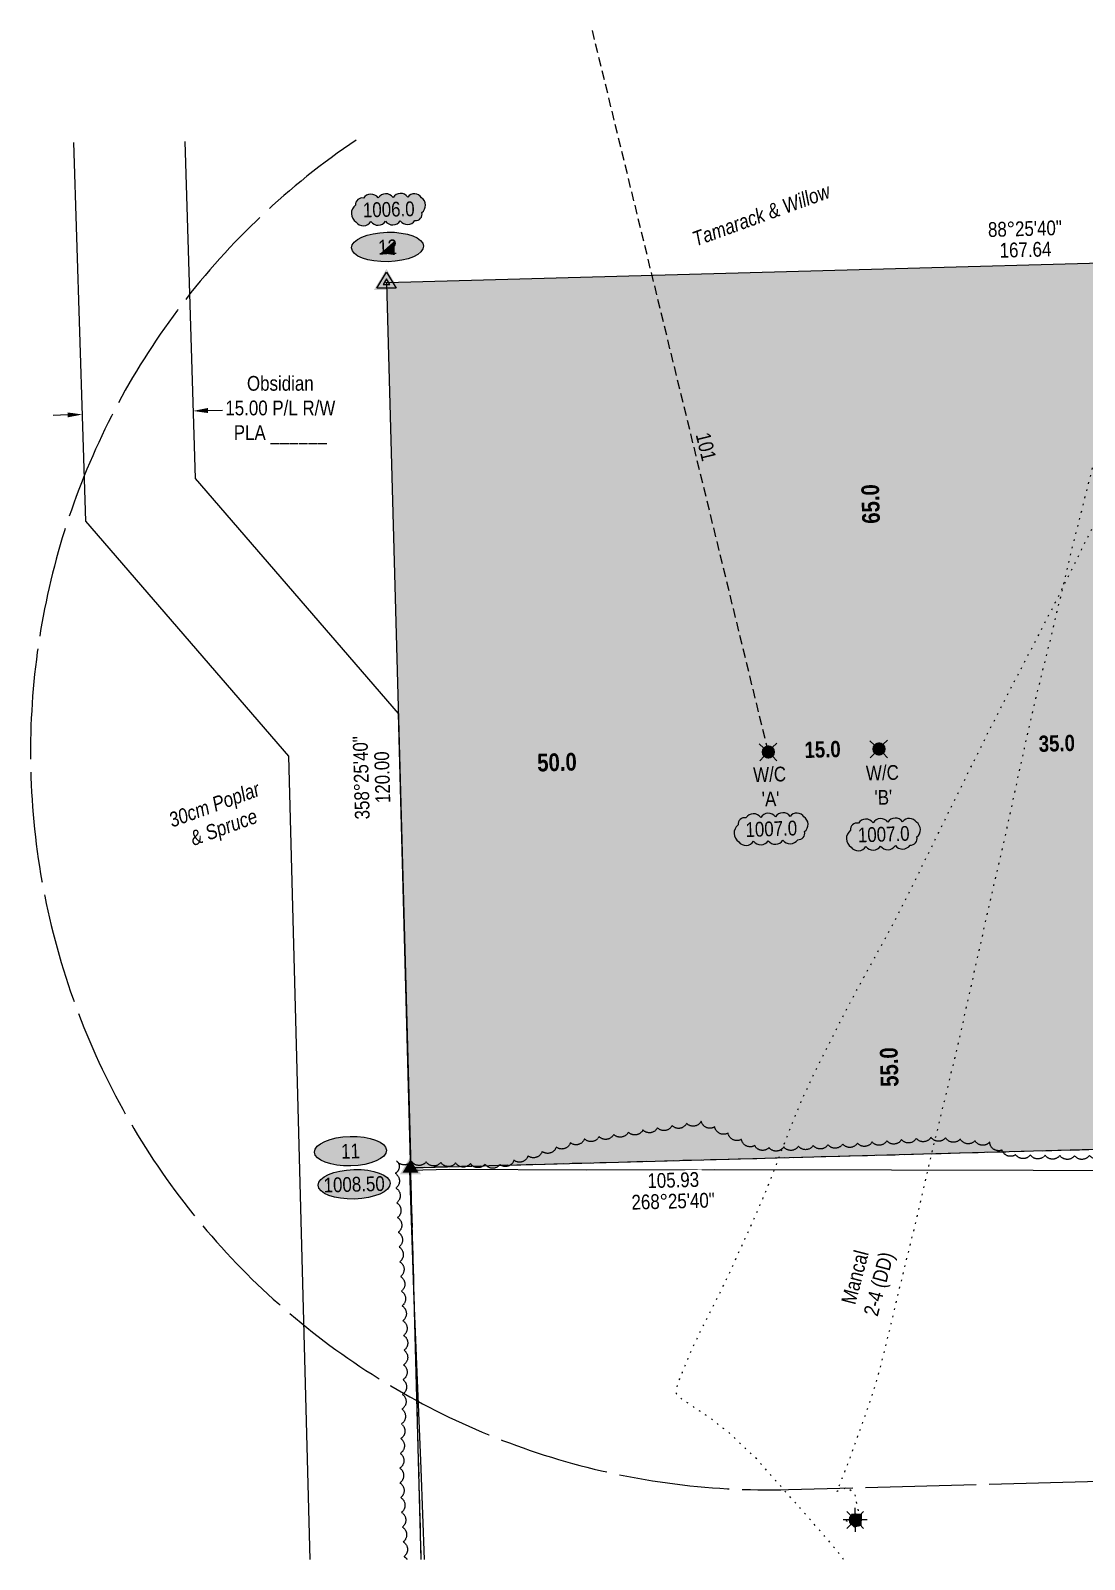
# Model space of a CAD drawing. Extents: x 647291 to 648963, y 5835206 to 5838613.
# Drawn here: x 647299 to 648013, y 5835287 to 5836323 of the extents above; entities that cross this region are included whole.
import ezdxf
from ezdxf.enums import TextEntityAlignment as Align

# ---------------------------------------------------------------- set-up
doc = ezdxf.new("R2010")
doc.units = 0
doc.header["$LTSCALE"] = 5
doc.header["$PDSIZE"] = 0.5
for name, pattern in [('0', [1, 1, 0]), ('foc-ACCESSROAD', [3.75, 2.5, -1.25]), ('foc-BUFFER', [16.75, 15, -1.75]), ('foc-DOT', [1, 0.2, -0.8]), ('foc-TIELINE', [1.875, 1.25, -0.625])]:
    doc.linetypes.add(name, pattern=pattern)
doc.layers.get('Defpoints').update_dxf_attribs({"color": 9})
for name, color, linetype in [('AS-DRILL', 8, 'foc-DOT'), ('AS-FENCE', 48, 'foc-FENCE'), ('AUX-BUFFER', 7, 'foc-BUFFER'), ('C-RW', 13, 'Continuous'), ('C-WS-S', 8, 'Continuous'), ('F-WS', 190, 'foc-ACCESSROAD'), ('L-BD', 7, 'Continuous'), ('L-BD1', 253, 'Continuous'), ('L-MON', 1, 'Continuous'), ('P-ELEVATION', 7, 'Continuous'), ('P-PROPOSED', 10, 'Continuous'), ('P-PROPOSED-H', 21, 'Continuous'), ('P-TXT', 4, 'Continuous'), ('T-BUSH', 110, '0'), ('T-BUSH-T', 110, 'Continuous'), ('T-TIE', 201, 'foc-TIELINE')]:
    doc.layers.add(name, color=color, linetype=linetype)
for name, color, linetype, lineweight in [('AS-GENERAL', 48, 'Continuous', 18), ('C-RW-T', 13, 'Continuous', 9), ('T-TIE-T', 201, 'Continuous', 18)]:
    doc.layers.add(name, color=color, linetype=linetype, lineweight=lineweight)
doc.styles.add('80', font='ARIALN.TTF', dxfattribs={"height": 10})
doc.styles.add('80CG', font='ARIALN.TTF', dxfattribs={"height": 10})
doc.styles.add('80L', font='ARIALN.TTF', dxfattribs={"height": 10})
doc.styles.add('BOLD', font='ARIALNB.TTF')
doc.styles.add('foc-LtypeFont', font='ARIALN.TTF', dxfattribs={"height": 7.35})
doc.styles.add('MtXpl_Arial_Narrow', font='ARIALNI.TTF')
doc.styles.get("Standard").update_dxf_attribs({"font": 'ARIALN.TTF'})
doc.linetypes.add('foc-FENCE', pattern='A,10,-1,["X",foc-LtypeFont,S=0.2,R=0,X=-0.625,Y=-0.75],-1.24', length=12.24)
doc.dimstyles.new('Compass 5 000', dxfattribs={"dimscale": 5, "dimtxt": 9, "dimasz": 2, "dimexe": 0.2, "dimexo": 0.0625, "dimgap": 0.5, "dimtad": 0, "dimtih": 1, "dimtoh": 1, "dimzin": 0, "dimdsep": 46, "dimtxsty": '80CG', "dimcen": 0.1, "dimse1": 1, "dimse2": 1, "dimclrd": 256, "dimclrt": 256, "dimaunit": 1, "dimadec": 4, "dimazin": 0, "dimtfac": 0.06, "dimtofl": 0, "dimtmove": 0, "dimatfit": 1, "dimfxl": 0.2, "dimtolj": 1, "dimtzin": 0, "dimlwd": -1, "dimarcsym": 0})

# ---------------------------------------------------------------- blocks, each defined once
blk = doc.blocks.new('*D558')
at = {"layer": 'C-RW-T', "transparency": 16777216}
for p, q in [((647324.3, 5836062.7), (647314.3, 5836062.4)), ((647419.2, 5836065.7), (647429.2, 5836066))]:
    blk.add_line(p, q, dxfattribs=at)
for points in [[(647324.2, 5836064.4), (647324.3, 5836061.1), (647334.3, 5836063)], [(647419.2, 5836067.4), (647419.3, 5836064), (647409.2, 5836065.4)]]:
    blk.add_solid(points, dxfattribs=at)
at = {"layer": 'Defpoints', "color": 0, "transparency": 16777216}
for p in [(647332.6, 5836116), (647407.6, 5836118.3), (647334.3, 5836063)]:
    blk.add_point(p, dxfattribs=at)
at = {"layer": 'C-RW-T', "transparency": 16777216, "insert": (647468.3, 5836066), "char_height": 10, "attachment_point": 5, "style": '80CG'}
blk.add_mtext('\\A1;Obsidian\\P15.00 P/L R/W\\PPLA ______', dxfattribs=at)
blk = doc.blocks.new('GAS')
h = blk.add_hatch(color=255)
h.dxf.hatch_style = 1
edge = h.paths.add_edge_path()
edge.add_arc((0, 0), 0.9, 0, 360)
for p, q in [((-0.81, 0), (-1.62, 0)), ((-0.57, 0.57), (-1.14, 1.14)), ((0, 0.81), (0, 1.62)), ((0.57, 0.57), (1.14, 1.14)), ((1.62, 0), (0.81, 0)), ((-0.57, -0.57), (-1.14, -1.14)), ((0, -0.81), (0, -1.62)), ((1.14, -1.14), (0.57, -0.57))]:
    blk.add_line(p, q)
blk.add_circle((0, 0), 0.8)
blk = doc.blocks.new('STRIA')
blk.add_hatch(color=255).paths.add_polyline_path([(-0.04, 1.52), (-1.47, -0.87), (1.39, -0.87)])
blk = doc.blocks.new('STRIAA')
blk.add_blockref('STRIA', (0, 0))
blk = doc.blocks.new('STRIB')
at = {"color": 1}
blk.add_solid([(-1.12, -0.67), (-0.04, 1.13), (1.04, -0.67)], dxfattribs=at)
blk = doc.blocks.new('STRIBB')
blk.add_blockref('STRIB', (0, 0))
blk = doc.blocks.new('STRICC')
for name in ['STRIAA', 'STRIBB']:
    blk.add_blockref(name, (0, 0))
blk = doc.blocks.new('fdspike')
blk.add_blockref('STRICC', (0, 0))
blk = doc.blocks.new('WC')
at = {"layer": 'L-MON'}
h = blk.add_hatch(color=255, dxfattribs=at)
h.dxf.hatch_style = 1
edge = h.paths.add_edge_path()
edge.add_arc((0, 0), 0.9, 0, 360)
at = {"layer": 'L-MON', "color": 240, "flags": 128}
for points in [[(-0.62, 0.5), (-1.23, 1.12)], [(0.52, 0.61), (1.13, 1.21)], [(-1.18, -1.18), (-0.56, -0.57)], [(1.16, -1.18), (0.56, -0.57)]]:
    blk.add_lwpolyline(points, dxfattribs=at)
at = {"layer": 'L-MON', "color": 240}
for radius in [0.8, 0.373]:
    blk.add_circle((0, 0), radius, dxfattribs=at)
blk = doc.blocks.new('TRIA')
blk.add_hatch(color=255).paths.add_polyline_path([(-0.04, 1.52), (-1.47, -0.87), (1.39, -0.87)])
blk = doc.blocks.new('Hybrid_EC')
at = {"color": 251}
for points in [[(-1.3, -0.74), (0, 1.42), (1.3, -0.74)], [(0.47, -0.26), (0, 0.53), (-0.47, -0.26)]]:
    blk.add_lwpolyline(points, close=True, dxfattribs=at)
at = {"layer": 'Defpoints'}
blk.add_circle((0, 0), 0.05, dxfattribs=at)
at = {"xscale": 1.2, "yscale": 1.2, "zscale": 1.2}
blk.add_blockref('TRIA', (0.05, 0.06), dxfattribs=at)
blk = doc.blocks.new('*U532')
at = {"layer": 'P-ELEVATION'}
h = blk.add_hatch(color=111, dxfattribs=at)
h.dxf.hatch_style = 1
edge = h.paths.add_edge_path()
edge.add_ellipse((0, 0), major_axis=(-24.4, 0), ratio=0.410256, start_angle=0, end_angle=360)
at = {"layer": 'P-ELEVATION', "color": 7, "flags": 128}
blk.add_lwpolyline([(0, 0, 12.5, 0, 0), (4.7, -5.6, 0, 0, 0)], format="xyseb", dxfattribs=at)
at = {"layer": 'P-ELEVATION', "color": 7}
blk.add_ellipse((0, 0), major_axis=(-24.4, 0), ratio=0.410256, dxfattribs=at)
at = {"layer": 'P-ELEVATION', "style": '80'}
blk.add_attdef('ELEVATION', text='', height=10, dxfattribs=at).set_placement((0, 0), align=Align.MIDDLE_CENTER)
blk = doc.blocks.new('wa')
at = {"layer": 'P-ELEVATION'}
h = blk.add_hatch(color=111, dxfattribs=at)
h.dxf.hatch_style = 1
edge = h.paths.add_edge_path()
edge.add_arc((-17.4, -4.5), 6.1, 215, 325)
edge.add_arc((-7.4, -4.5), 6.1, 215, 325)
edge.add_arc((2.6, -4.5), 6.1, 215, 325)
edge.add_arc((12.7, -4.5), 6.1, 215, 325)
edge.add_arc((18.1, -3.7), 4.32, 263.4336, 373.4336)
edge.add_arc((18.8, 2.3), 6.1, 305, 415)
edge.add_arc((17.5, 4.4), 5.69, 30.6955, 140.6955)
edge.add_arc((8.1, 4.5), 6.1, 35, 145)
edge.add_arc((-1.9, 4.5), 6.1, 35, 145)
edge.add_arc((-11.9, 4.5), 6.1, 35, 145)
edge.add_arc((-18, 3.8), 4.33, 75.4261, 185.4261)
edge.add_arc((-18.4, -2.3), 6.96, 125, 235)
at = {"color": 240, "flags": 128}
blk.add_lwpolyline([(-22.4, -8, 0.520567), (-12.3, -8, 0.520567), (-2.4, -8, 0.520567), (7.6, -8, 0.520567), (17.6, -8, 0.520567), (22.4, -2.7, 0.520567), (22.4, 7.3, 0.520567), (13.1, 8, 0.520567), (3.1, 8, 0.520567), (-6.9, 8, 0.520567), (-16.9, 8, 0.520567), (-22.4, 3.4, 0.520567)], format="xyb", close=True, dxfattribs=at)
at = {"layer": 'P-ELEVATION', "color": 240, "flags": 128}
blk.add_lwpolyline([(0, 0, 12.5, 0, 0), (-12.4, -6.4, 0, 0, 0)], format="xyseb", dxfattribs=at)
at = {"layer": 'P-ELEVATION', "color": 240, "style": '80'}
blk.add_attdef('ELEVATION', text='', height=10, dxfattribs=at).set_placement((0, 0), align=Align.MIDDLE_CENTER)
blk = doc.blocks.new('*U535')
at = {"layer": 'P-ELEVATION'}
h = blk.add_hatch(color=111, dxfattribs=at)
h.dxf.hatch_style = 1
edge = h.paths.add_edge_path()
edge.add_ellipse((0, 0), major_axis=(-24.4, 0), ratio=0.410256, start_angle=0, end_angle=360)
at = {"layer": 'P-ELEVATION', "color": 7, "flags": 128}
blk.add_lwpolyline([(0, 0, 12.5, 0, 0), (14.7, -0.7, 0, 0, 0)], format="xyseb", dxfattribs=at)
at = {"layer": 'P-ELEVATION', "color": 7}
blk.add_ellipse((0, 0), major_axis=(-24.4, 0), ratio=0.410256, dxfattribs=at)
at = {"layer": 'P-ELEVATION', "style": '80'}
blk.add_attdef('ELEVATION', text='', height=10, dxfattribs=at).set_placement((0, 0), align=Align.MIDDLE_CENTER)
blk = doc.blocks.new('we')
at = {"layer": 'P-ELEVATION'}
h = blk.add_hatch(color=111, dxfattribs=at)
h.dxf.hatch_style = 1
edge = h.paths.add_edge_path()
edge.add_ellipse((0, 0), major_axis=(-24.4, 0), ratio=0.410256, start_angle=0, end_angle=360)
at = {"layer": 'P-ELEVATION', "color": 7, "flags": 128}
blk.add_lwpolyline([(0, 0, 12.5, 0, 0), (-12.4, -6.4, 0, 0, 0)], format="xyseb", dxfattribs=at)
at = {"layer": 'P-ELEVATION', "color": 7}
blk.add_ellipse((0, 0), major_axis=(-24.4, 0), ratio=0.410256, dxfattribs=at)
at = {"layer": 'P-ELEVATION', "style": '80'}
blk.add_attdef('ELEVATION', text='', height=10, dxfattribs=at).set_placement((0, 0), align=Align.MIDDLE_CENTER)
blk = doc.blocks.new('*U536')
at = {"layer": 'P-ELEVATION'}
h = blk.add_hatch(color=111, dxfattribs=at)
h.dxf.hatch_style = 1
edge = h.paths.add_edge_path()
edge.add_arc((-17.4, -4.5), 6.1, 215, 325)
edge.add_arc((-7.4, -4.5), 6.1, 215, 325)
edge.add_arc((2.6, -4.5), 6.1, 215, 325)
edge.add_arc((12.7, -4.5), 6.1, 215, 325)
edge.add_arc((18.1, -3.7), 4.32, 263.4336, 373.4336)
edge.add_arc((18.8, 2.3), 6.1, 305, 415)
edge.add_arc((17.5, 4.4), 5.69, 30.6955, 140.6955)
edge.add_arc((8.1, 4.5), 6.1, 35, 145)
edge.add_arc((-1.9, 4.5), 6.1, 35, 145)
edge.add_arc((-11.9, 4.5), 6.1, 35, 145)
edge.add_arc((-18, 3.8), 4.33, 75.4261, 185.4261)
edge.add_arc((-18.4, -2.3), 6.96, 125, 235)
at = {"color": 240, "flags": 128}
blk.add_lwpolyline([(-22.4, -8, 0.520567), (-12.3, -8, 0.520567), (-2.4, -8, 0.520567), (7.6, -8, 0.520567), (17.6, -8, 0.520567), (22.4, -2.7, 0.520567), (22.4, 7.3, 0.520567), (13.1, 8, 0.520567), (3.1, 8, 0.520567), (-6.9, 8, 0.520567), (-16.9, 8, 0.520567), (-22.4, 3.4, 0.520567)], format="xyb", close=True, dxfattribs=at)
at = {"layer": 'P-ELEVATION', "color": 240, "flags": 128}
blk.add_lwpolyline([(0, 0, 12.5, 0, 0), (14, 0.5, 0, 0, 0)], format="xyseb", dxfattribs=at)
at = {"layer": 'P-ELEVATION', "color": 240, "style": '80'}
blk.add_attdef('ELEVATION', text='', height=10, dxfattribs=at).set_placement((0, 0), align=Align.MIDDLE_CENTER)

msp = doc.modelspace()

# ---------------------------------------------------------------- hatches: boundary and pattern name
at = {"layer": 'P-PROPOSED-H'}
h = msp.add_hatch(color=256, dxfattribs=at)
h.dxf.hatch_style = 1
h.paths.add_polyline_path([(648377.861, 5836175.264), (647540.211, 5836152.278), (647556.665, 5835552.677), (648085.965, 5835567.202), (648091.966, 5835348.499), (648701.064, 5835365.214), (648699.696, 5835415.075), (648736.445, 5835458.342), (648742.55, 5835559.932), (648691.888, 5835699.592), (648684.347, 5835974.409), (648383.599, 5835966.156)])

# ---------------------------------------------------------------- linework, layer by layer
at = {"layer": 'AS-DRILL', "flags": 128}
for points in [[(647849.862, 5835287.344), (647849.352, 5835288.216), (647838.389, 5835301.639), (647822.687, 5835319.57), (647806.525, 5835337.788), (647791.085, 5835355.326), (647773.158, 5835372.389), (647759.986, 5835382.794), (647741.246, 5835395.331), (647739.309, 5835396.522), (647737.719, 5835397.825), (647736.715, 5835399.595), (647736.589, 5835402.093), (647737.385, 5835405.518), (647738.859, 5835409.665), (647740.77, 5835414.275), (647742.866, 5835419.391), (647745.151, 5835424.863), (647747.628, 5835430.591), (647750.397, 5835436.578), (647753.554, 5835442.977), (647756.904, 5835449.582), (647760.442, 5835456.643), (647764.262, 5835464.262), (647768.315, 5835472.439), (647772.405, 5835481.067), (647776.678, 5835490.251), (647781.129, 5835500.141), (647785.862, 5835510.64), (647790.591, 5835521.289), (647795.41, 5835532.24), (647800.158, 5835543.89), (647805.025, 5835556.544), (647810.26, 5835570.309), (647815.968, 5835584.939), (647822.312, 5835600.039), (647829.352, 5835615.26), (647837.032, 5835630.851), (647845.34, 5835647.161), (647854.175, 5835664.237), (647863.693, 5835681.884), (647873.699, 5835699.947), (647883.886, 5835718.615), (647893.943, 5835738.28), (647904.023, 5835758.846), (647914.338, 5835779.869), (647925.319, 5835802.063), (647936.581, 5835824.866), (647947.942, 5835847.722), (647959.365, 5835870.129), (647970.854, 5835892.089), (647982.149, 5835913.792), (647993.342, 5835935.592), (648004.331, 5835957.486), (648015.353, 5835979.981), (648026.563, 5836002.833), (648038.027, 5836025.592), (648049.459, 5836047.749), (648061.012, 5836069.21), (648072.578, 5836090.221), (648083.707, 5836110.819), (648094.094, 5836131.144), (648104.036, 5836151.306), (648113.716, 5836171.86), (648123.124, 5836193.105), (648132.215, 5836214.942), (648140.831, 5836237.564), (648146.531, 5836253.982)], [(647851.413, 5835313.741), (647860.425, 5835310.164), (647860.741, 5835316.226), (647857.568, 5835331.737), (647852.281, 5835336.178), (647845.51, 5835333.471), (647845.407, 5835333.568), (647845.407, 5835333.568), (647845.443, 5835334.019), (647845.813, 5835335.031), (647846.662, 5835336.708), (647847.793, 5835338.993), (647848.998, 5835342.131), (647850.481, 5835346.028), (647852.199, 5835350.382), (647854.146, 5835355.443), (647856.263, 5835361.511), (647858.655, 5835368.387), (647861.376, 5835375.973), (647864.327, 5835384.216), (647867.456, 5835393.166), (647870.57, 5835402.615), (647873.568, 5835412.61), (647876.389, 5835423.452), (647879.237, 5835435.093), (647882.219, 5835447.24), (647885.332, 5835460.04), (647888.429, 5835473.34), (647891.853, 5835487.401), (647895.733, 5835502.926), (647899.601, 5835518.851), (647903.632, 5835535.981), (647907.741, 5835553.814), (647912.082, 5835572.305), (647916.345, 5835590.042), (647921.104, 5835609.546), (647925.859, 5835629.2), (647930.274, 5835648.493), (647934.587, 5835667.883), (647938.906, 5835687.073), (647943.09, 5835705.759), (647947.452, 5835725.151), (647951.771, 5835744.341), (647960.657, 5835782.779), (647969.037, 5835821.401), (647977.75, 5835860.584), (647982.375, 5835879.584), (647987.013, 5835898.133), (647991.642, 5835916.983), (647996.167, 5835935.979), (648000.643, 5835954.924), (648005.215, 5835974.021), (648009.991, 5835992.975), (648014.908, 5836012.234), (648019.947, 5836032.396), (648024.743, 5836052.351), (648028.981, 5836070.889), (648033.191, 5836090.376), (648037.111, 5836109.504), (648041.158, 5836129.437), (648049.702, 5836169.215), (648059.151, 5836208.87), (648063.929, 5836227.774), (648068.643, 5836247.126), (648069.994, 5836253.286)]]:
    msp.add_lwpolyline(points, dxfattribs=at)
at = {"layer": 'AS-FENCE', "flags": 128}
msp.add_lwpolyline([(648222.775, 5835448.302), (648220.455, 5835457.227), (648190.665, 5835503.462), (648177.375, 5835523.937), (648160.805, 5835549.922), (648074.5, 5835550.692), (647978.37, 5835550.847), (647882.265, 5835551.157), (647762.275, 5835551.242), (647675.635, 5835551.157), (647582.915, 5835551.477), (647555.88, 5835550.902), (647558.655, 5835463.292), (647563.5, 5835348.812), (647565.858, 5835287.344)], dxfattribs=at)
at = {"layer": 'AS-GENERAL', "flags": 128}
msp.add_lwpolyline([(647861.705, 5835310.537), (647862, 5835317.852), (647855.235, 5835317.877), (647854.165, 5835312.497), (647857.07, 5835309.352)], close=True, dxfattribs=at)
at = {"layer": 'AS-GENERAL'}
msp.add_circle((647857.89, 5835314.062), 3.121, dxfattribs=at)
at = {"layer": 'AUX-BUFFER', "color": 251, "linetype": 'foc-BUFFER', "flags": 128}
msp.add_lwpolyline([(647519.716, 5836248.934, 0.75088899), (647812.669, 5835334.682), (648287.353, 5835347.708, 0.72480098), (648558.124, 5836258.381, 0.72480098)], format="xyb", dxfattribs=at)
at = {"layer": 'C-RW', "flags": 128}
for points in [[(647488.475, 5835287.344), (647473.982, 5835831.619), (647336.561, 5835990.73), (647328.503, 5836247.195)], [(647403.497, 5836247.877), (647410.669, 5836019.635), (647548.221, 5835860.371), (647563.48, 5835287.344)]]:
    msp.add_lwpolyline(points, dxfattribs=at)
at = {"layer": 'F-WS', "flags": 128}
msp.add_lwpolyline([(647563.764, 5835287.344), (647556.695, 5835552.817), (648085.904, 5835566.909), (648091.87, 5835348.497), (648162.085, 5835350.242), (648163.77, 5835287.344)], dxfattribs=at)
at = {"layer": 'P-PROPOSED', "flags": 128}
msp.add_lwpolyline([(648377.861, 5836175.264), (647540.211, 5836152.278), (647556.665, 5835552.677), (648085.965, 5835567.202), (648091.966, 5835348.499), (648701.064, 5835365.214), (648699.696, 5835415.075), (648736.445, 5835458.342), (648742.55, 5835559.932), (648691.888, 5835699.592), (648684.347, 5835974.409), (648383.599, 5835966.156)], close=True, dxfattribs=at)
at = {"layer": 'T-BUSH', "flags": 128}
msp.add_lwpolyline([(648330.884, 5836139.539, -0.52056705), (648330.124, 5836129.571, -0.52056705), (648329.364, 5836119.603, -0.52056705), (648328.604, 5836109.634, -0.52056705), (648327.844, 5836099.666, -0.52056705), (648327.084, 5836089.698, -0.52056705), (648326.324, 5836079.73, -0.52056705), (648325.564, 5836069.762, -0.52056705), (648324.8, 5836059.794, -0.52056705), (648323.661, 5836049.862, -0.52056705), (648322.522, 5836039.93, -0.52056705), (648321.383, 5836029.998, -0.52056705), (648320.244, 5836020.066, -0.52056705), (648319.105, 5836010.134, -0.52056705), (648317.966, 5836000.202, -0.52056705), (648316.828, 5835990.27, -0.52056705), (648315.711, 5835980.335, -0.52056705), (648314.698, 5835970.39, -0.52056705), (648313.685, 5835960.444, -0.52056705), (648312.672, 5835950.498, -0.52056705), (648311.658, 5835940.553, -0.52056705), (648310.645, 5835930.607, -0.52056705), (648309.632, 5835920.661, -0.52056705), (648308.619, 5835910.716, -0.52056705), (648307.605, 5835900.77, -0.52056705), (648306.592, 5835890.824, -0.52056705), (648305.579, 5835880.879, -0.52056705), (648300.532, 5835883.934, -0.52056705), (648294.068, 5835891.56, -0.52056705), (648287.603, 5835899.185, -0.52056705), (648281.139, 5835906.811, -0.52056705), (648274.674, 5835914.437, -0.52056705), (648268.21, 5835922.062, -0.52056705), (648259.101, 5835925.995, -0.52056705), (648249.799, 5835929.657, -0.52056705), (648240.497, 5835933.32, -0.52056705), (648231.322, 5835933.375, -0.52056705), (648222.302, 5835929.066, -0.52056705), (648213.281, 5835924.756, -0.52056705), (648204.26, 5835920.446, -0.52056705), (648195.24, 5835916.137, -0.52056705), (648186.219, 5835911.827, -0.52056705), (648177.199, 5835907.518, -0.52056705), (648168.178, 5835903.208, -0.52056705), (648159.158, 5835898.899, -0.52056705), (648150.137, 5835894.589, -0.52056705), (648141.117, 5835890.28, -0.52056705), (648132.096, 5835885.97, -0.52056705), (648123.076, 5835881.661, -0.52056705), (648114.055, 5835877.351, -0.52056705), (648107.167, 5835871.847, -0.52056705), (648108.203, 5835861.904, -0.52056705), (648109.239, 5835851.96, -0.52056705), (648110.274, 5835842.017, -0.52056705), (648111.31, 5835832.074, -0.52056705), (648112.346, 5835822.13, -0.52056705), (648113.382, 5835812.187, -0.52056705), (648114.417, 5835802.244, -0.52056705), (648115.453, 5835792.3, -0.52056705), (648116.489, 5835782.357, -0.52056705), (648122.317, 5835775.216, -0.52056705), (648130.475, 5835769.438, -0.52056705), (648138.633, 5835763.66, -0.52056705), (648146.791, 5835757.882, -0.52056705), (648154.949, 5835752.103, -0.52056705), (648163.107, 5835746.325, -0.52056705), (648171.265, 5835740.547, -0.52056705), (648179.424, 5835734.769, -0.52056705), (648183.869, 5835727.86, -0.52056705), (648180.315, 5835718.516, -0.52056705), (648176.76, 5835709.172, -0.52056705), (648173.206, 5835699.828, -0.52056705), (648169.652, 5835690.484, -0.52056705), (648166.097, 5835681.14, -0.52056705), (648162.543, 5835671.797, -0.52056705), (648158.989, 5835662.453, -0.52056705), (648156.594, 5835652.786, -0.52056705), (648154.819, 5835642.948, -0.52056705), (648153.043, 5835633.11, -0.52056705), (648151.267, 5835623.272, -0.52056705), (648149.491, 5835613.434, -0.52056705), (648147.715, 5835603.596, -0.52056705), (648150.422, 5835596.155, -0.52056705), (648159.591, 5835592.17, -0.52056705), (648168.759, 5835588.184, -0.52056705), (648177.927, 5835584.199, -0.52056705), (648187.096, 5835580.214, -0.52056705), (648196.264, 5835576.228, -0.52056705), (648205.151, 5835571.663, -0.52056705), (648213.961, 5835566.937, -0.52056705), (648222.77, 5835562.21, -0.52056705), (648231.579, 5835557.483, -0.52056705), (648240.388, 5835552.757, -0.52056705), (648249.197, 5835548.03, -0.52056705), (648258.006, 5835543.304, -0.52056705), (648266.816, 5835538.577, -0.52056705), (648275.625, 5835533.85, -0.52056705), (648278.922, 5835526.663, -0.52056705), (648276.56, 5835516.949, -0.52056705), (648274.198, 5835507.235, -0.52056705), (648271.836, 5835497.521, -0.52056705), (648269.474, 5835487.807, -0.52056705), (648267.112, 5835478.093, -0.52056705), (648261.897, 5835470.983, -0.52056705), (648252.437, 5835467.75, -0.52056705), (648242.977, 5835464.516, -0.52056705), (648234.137, 5835467.406, -0.52056705), (648225.515, 5835472.467, -0.52056705), (648217.153, 5835477.807, -0.52056705), (648211.455, 5835486.022, -0.52056705), (648205.758, 5835494.236, -0.52056705), (648200.061, 5835502.451, -0.52056705), (648194.363, 5835510.666, -0.52056705), (648188.666, 5835518.881, -0.52056705), (648182.968, 5835527.095, -0.52056705), (648177.271, 5835535.31, -0.52056705), (648171.557, 5835543.513, -0.52056705), (648165.78, 5835551.672, -0.52056705), (648160.003, 5835559.831, -0.52056705), (648154.226, 5835567.99, -0.52056705), (648145.974, 5835570.883, -0.52056705), (648136.006, 5835570.125, -0.52056705), (648126.038, 5835569.366, -0.52056705), (648116.069, 5835568.608, -0.52056705), (648106.101, 5835567.849, -0.52056705), (648096.133, 5835567.091, -0.52056705), (648086.164, 5835566.332, -0.52056705), (648076.196, 5835565.574, -0.52056705), (648066.228, 5835564.815, -0.52056705), (648056.26, 5835564.057, -0.52056705), (648046.291, 5835563.298, -0.52056705), (648036.323, 5835562.54, -0.52056705), (648026.355, 5835561.781, -0.52056705), (648016.386, 5835561.023, -0.52056705), (648006.4, 5835560.87, -0.52056705), (647996.405, 5835561.043, -0.52056705), (647986.409, 5835561.215, -0.52056705), (647976.413, 5835561.388, -0.52056705), (647966.418, 5835561.56, -0.52056705), (647957.313, 5835564.675, -0.52056705), (647948.882, 5835570.024, -0.52056705), (647938.937, 5835571.041, -0.52056705), (647928.991, 5835572.057, -0.52056705), (647919.046, 5835573.074, -0.52056705), (647909.092, 5835573.338, -0.52056705), (647899.127, 5835572.543, -0.52056705), (647889.161, 5835571.748, -0.52056705), (647879.196, 5835570.953, -0.52056705), (647869.231, 5835570.158, -0.52056705), (647859.265, 5835569.363, -0.52056705), (647849.286, 5835568.775, -0.52056705), (647839.301, 5835568.284, -0.52056705), (647829.316, 5835567.793, -0.52056705), (647819.331, 5835567.303, -0.52056705), (647809.346, 5835566.812, -0.52056705), (647799.361, 5835566.321, -0.52056705), (647789.742, 5835567.694, -0.52056705), (647780.686, 5835571.928, -0.52056705), (647771.63, 5835576.162, -0.52056705), (647762.573, 5835580.395, -0.52056705), (647753.462, 5835584.248, -0.52056705), (647743.577, 5835582.756, -0.52056705), (647733.691, 5835581.264, -0.52056705), (647723.806, 5835579.771, -0.52056705), (647713.921, 5835578.279, -0.52056705), (647704.036, 5835576.787, -0.52056705), (647694.151, 5835575.295, -0.52056705), (647684.266, 5835573.802, -0.52056705), (647674.381, 5835572.31, -0.52056705), (647664.766, 5835569.64, -0.52056705), (647655.22, 5835566.671, -0.52056705), (647645.674, 5835563.702, -0.52056705), (647636.128, 5835560.733, -0.52056705), (647626.582, 5835557.764, -0.52056705), (647617.036, 5835554.795, -0.52056705), (647607.047, 5835555.166, -0.52056705), (647597.057, 5835555.545, -0.52056705), (647587.067, 5835555.924, -0.52056705), (647577.077, 5835556.303, -0.52056705), (647567.087, 5835556.682, -0.52056705), (647557.097, 5835557.061, -0.52056705), (647547.107, 5835557.44, -0.52056705), (647546.145, 5835548.917, -0.52056705), (647546.665, 5835538.933, -0.52056705), (647547.184, 5835528.949, -0.52056705), (647547.703, 5835518.966, -0.52056705), (647548.222, 5835508.982, -0.52056705), (647548.742, 5835498.999, -0.52056705), (647549.261, 5835489.015, -0.52056705), (647549.78, 5835479.031, -0.52056705), (647550.3, 5835469.048, -0.52056705), (647550.819, 5835459.064, -0.52056705), (647551.338, 5835449.081, -0.52056705), (647551.857, 5835439.097, -0.52056705), (647552.157, 5835429.112, -0.52056705), (647551.791, 5835419.121, -0.52056705), (647551.425, 5835409.131, -0.52056705), (647551.058, 5835399.14, -0.52056705), (647550.692, 5835389.15, -0.52056705), (647550.326, 5835379.16, -0.52056705), (647549.96, 5835369.169, -0.52056705), (647549.594, 5835359.179, -0.52056705), (647549.228, 5835349.188, -0.52056705), (647549.263, 5835339.202, -0.52056705), (647549.838, 5835329.222, -0.52056705), (647550.413, 5835319.241, -0.52056705), (647550.989, 5835309.261, -0.52056705), (647551.564, 5835299.28, -0.52056705), (647552.139, 5835289.299, -0.11512974), (647554.106, 5835287.344, -0.11512974)], format="xyb", dxfattribs=at)

# ---------------------------------------------------------------- block references
at = {"layer": 'C-WS-S', "color": 2, "xscale": 4.998555499999966, "yscale": 4.998555499999966, "zscale": 4.998555499999966}
msp.add_blockref('GAS', (647857.79, 5835314.097), dxfattribs=at)
at = {"layer": 'L-BD', "xscale": 0.9997111, "yscale": 0.9997111, "zscale": 0.9997111, "rotation": 2}
for p in [(647800.923, 5835782.312), (647877.082, 5835778.688)]:
    msp.add_blockref('*U536', p, dxfattribs=at).add_auto_attribs({'ELEVATION': '1007.0'})
at = {"layer": 'L-MON', "color": 1, "xscale": 0.9997111, "yscale": 0.9997111, "zscale": 0.9997111}
for name, p, rotation, values in [('wa', (647541.747, 5836201.986), 1.423635411936611, {'ELEVATION': '1006.0'}), ('*U532', (647540.978, 5836176.489), 1.571910803233727, {'ELEVATION': '12'}), ('*U535', (647515.814, 5835563.929), 1.571910803233727, {'ELEVATION': '11'}), ('we', (647518.319, 5835541.479), 1.571910803233727, {'ELEVATION': '1008.50'})]:
    msp.add_blockref(name, p, dxfattribs=dict(at, rotation=rotation)).add_auto_attribs(values)
at = {"layer": 'L-MON', "xscale": 4.998555499999966, "yscale": 4.998555499999966, "zscale": 4.998555499999966}
msp.add_blockref('Hybrid_EC', (647540.211, 5836152.278), dxfattribs=at)
at = {"layer": 'L-MON', "color": 2, "xscale": 4.998555499999966, "yscale": 4.998555499999966, "zscale": 4.998555499999966}
for name, p in [('WC', (647873.907, 5835836.406)), ('WC', (647798.957, 5835834.35)), ('fdspike', (647556.665, 5835552.677))]:
    msp.add_blockref(name, p, dxfattribs=at)

# ---------------------------------------------------------------- texts
at = {"layer": 'C-WS-S', "insert": (647843.148, 5835442.915), "char_height": 9.99711, "attachment_point": 1, "rotation": 75.411368, "style": '80L'}
msp.add_mtext_dynamic_manual_height_columns('\\pi19.63217;Mancal\\P\\pi15.80995;2-4 (DD)', width=74.49973, gutter_width=125, heights=[0], dxfattribs=at)
at = {"layer": 'L-BD', "color": 3, "style": 'BOLD'}
for s, height, rotation, p in [('65.0', 11.9965, 91.571911, (647874.56, 5835989.154)), ('15.0', 10.9968, 1.571911, (647823.55, 5835830.273)), ('35.0', 10.9968, 1.571911, (647982.238, 5835834.423)), ('50.0', 11.9965, 1.571911, (647642.525, 5835821.114)), ('55.0', 11.9965, 91.571911, (647887.139, 5835607.686))]:
    msp.add_text(s, height=height, rotation=rotation, dxfattribs=at).set_placement(p)
at = {"layer": 'L-BD1'}
for s, rotation, p in [('88°25\'40"', 1.571911, (647972.735, 5836188.932)), ('167.64', 1.571911, (647973.126, 5836174.691)), ('358°25\'40"', 91.571911, (647523.103, 5835816.862)), ('120.00', 91.571911, (647537.344, 5835817.253))]:
    msp.add_text(s, height=9.9971, rotation=rotation, dxfattribs=at).set_placement(p, align=Align.MIDDLE_CENTER)
at = {"layer": 'P-TXT', "char_height": 9.99711, "attachment_point": 1, "rotation": 1.571911, "style": '80L'}
for s, insert in [("\\pi0.13157;W/C\\P\\pi5.45745;'A'", (647788.385, 5835823.91)), ("\\pi0.13157;W/C\\P\\pi5.45745;'B'", (647864.788, 5835824.98))]:
    msp.add_mtext_dynamic_manual_height_columns(s, width=21.894, gutter_width=50, heights=[0], dxfattribs=dict(at, insert=insert))
at = {"layer": 'T-BUSH-T', "insert": (647391.262, 5835792.396), "char_height": 9.99711, "attachment_point": 1, "rotation": 20, "style": '80L'}
msp.add_mtext_dynamic_manual_height_columns('\\pi0.37312;{\\fArial Narrow|b0|i1|c0|p34;30cm Poplar\\P\\pi9.73945;& Spruce}', width=65.40696, gutter_width=50, heights=[0], dxfattribs=at)
at = {"layer": 'T-TIE-T', "insert": (647759.31, 5836051.67), "char_height": 9.9971, "attachment_point": 1, "rotation": 283.711062, "style": '80L'}
msp.add_mtext_dynamic_manual_height_columns('101', width=17.09181, gutter_width=50, heights=[0], dxfattribs=at)

# ---------------------------------------------------------------- dimensions: what is measured, and where the dimension line sits
at = {"layer": 'C-RW-T'}
dim = msp.add_linear_dim(base=(647334.289, 5836063.045), p1=(647407.567, 5836118.338), p2=(647332.626, 5836115.983), angle=181.799714, text='Obsidian\\P15.00 P/L R/W\\PPLA ______', dimstyle='Compass 5 000', dxfattribs=at)
dim.commit()
dim.dimension.update_dxf_attribs({"geometry": '*D558', "text_midpoint": (647468.307, 5836066.028), "dimtype": 161})

# ---------------------------------------------------------------- next in the draw order: texts
at = {"layer": 'L-BD1', "insert": (647734.337, 5835549.325), "char_height": 9.9971, "width": 35.76862, "attachment_point": 2, "rotation": 1.571911, "bg_fill": 3, "box_fill_scale": 1.15, "bg_fill_color": 256, "bg_fill_true_color": 256, "bg_fill_transparency": 0}
msp.add_mtext('105.93', dxfattribs=at)
at = {"layer": 'T-BUSH-T', "insert": (647745.589, 5836185.889), "char_height": 9.99711, "width": 98.72086, "attachment_point": 1, "rotation": 20, "style": 'MtXpl_Arial_Narrow', "bg_fill": 3, "box_fill_scale": 1.15, "bg_fill_color": 256, "bg_fill_true_color": 256, "bg_fill_transparency": 0}
msp.add_mtext('\\pi0.7626;Tamarack & Willow', dxfattribs=at)

# ---------------------------------------------------------------- next in the draw order: linework, layer by layer
at = {"layer": 'T-TIE'}
msp.add_line((647798.957, 5835834.35), (647679.711, 5836323.105), dxfattribs=at)

# ---------------------------------------------------------------- next in the draw order: texts
at = {"layer": 'L-BD1', "insert": (647734.278, 5835535.072), "char_height": 9.9971, "width": 57.27461, "attachment_point": 2, "rotation": 1.571911, "bg_fill": 3, "box_fill_scale": 1.15, "bg_fill_color": 256, "bg_fill_true_color": 256, "bg_fill_transparency": 0}
msp.add_mtext('268°25\'40"', dxfattribs=at)

doc.saveas('drawing.dxf')
